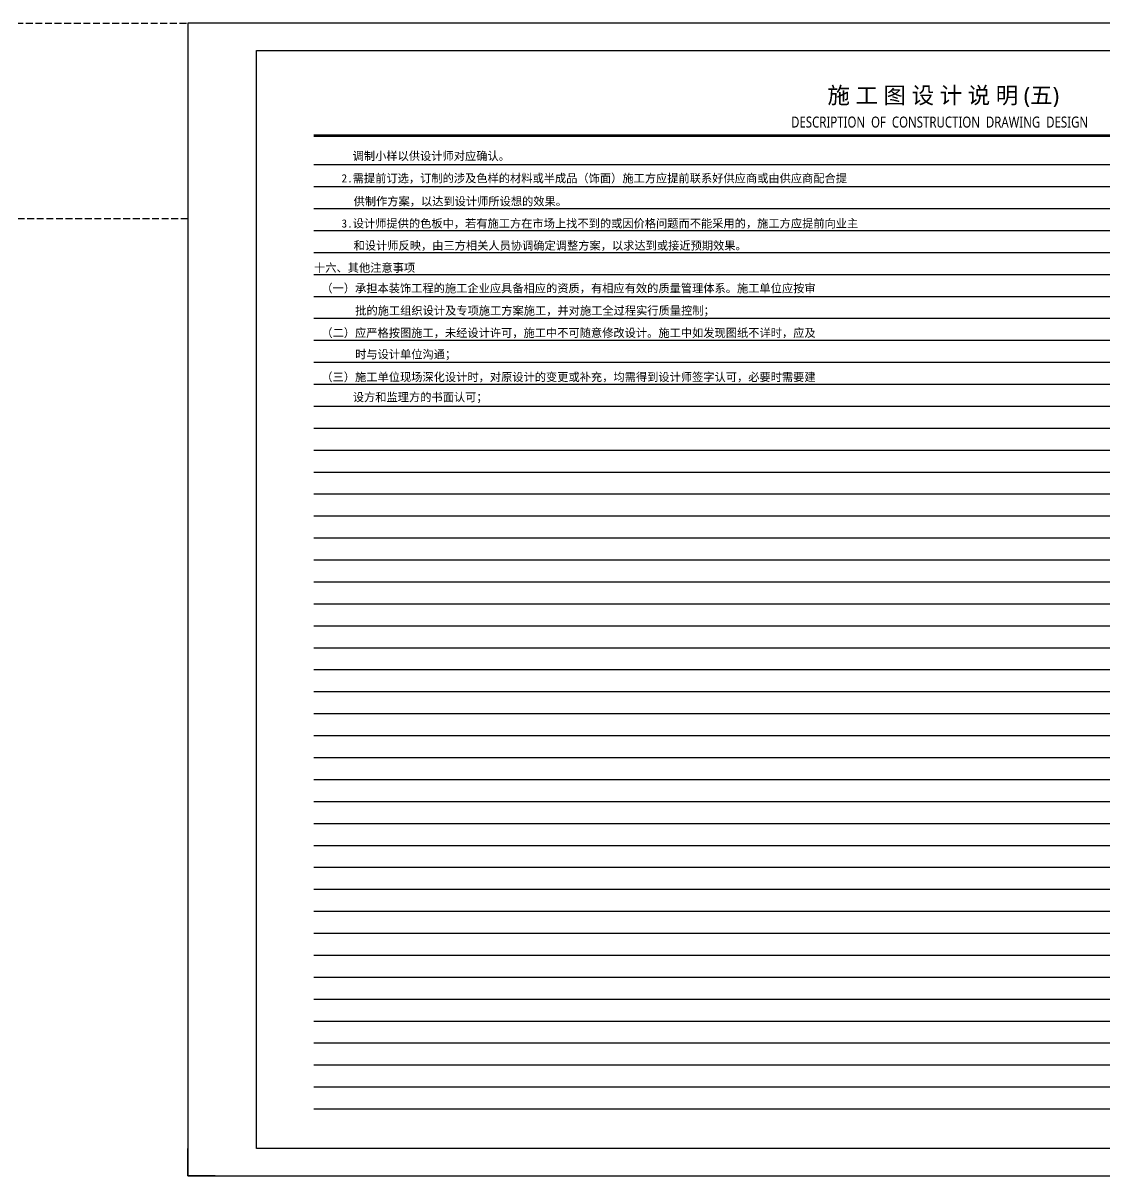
# Paper-space layout '布局' of a CAD drawing. Header units: millimetres. Extents: x -7887 to 894, y 542 to 1297.
# Drawn here: x -3902.6 to -3508.5, y 542.3 to 962.3 of the extents above; entities that cross this region are included whole.
import ezdxf
from ezdxf.enums import TextEntityAlignment as Align

# ---------------------------------------------------------------- set-up
doc = ezdxf.new("R2010")
doc.units = ezdxf.units.MM
doc.header["$LTSCALE"] = 10
doc.linetypes.add('DASH', pattern=[0.35, 0.25, -0.1])
for name, color, linetype in [('008-顶面文字标注', 3, 'Continuous'), ('BJ-材料文字索引', 136, 'DASH'), ('ID_Anno_Dims', 3, 'Continuous'), ('ID_Elev_Pen 8', 8, 'Continuous'), ('NW-01-尺寸标注', 252, 'Continuous'), ('T-TTLB-1', 1, 'Continuous')]:
    doc.layers.add(name, color=color, linetype=linetype)
doc.layers.add('TXT【文字】', color=42, linetype='Continuous', lineweight=0)
doc.styles.add('!PYH.V2008_note', font='')
doc.styles.add('黑体', font='', dxfattribs={"width": 0.8, "height": 3})
doc.styles.get('!PYH.V2008_note').set_extended_font_data('SimSun')
doc.styles.get('黑体').set_extended_font_data('Microsoft YaHei')

# ---------------------------------------------------------------- blocks, each defined once
blk = doc.blocks.new('wenzige')
at = {"layer": 'Defpoints', "color": 250}
for points in [[(230483.26, 27936.72), (230940.44, 27936.72)], [(230483.26, 27928.72), (230940.44, 27928.72)], [(230483.26, 27920.72), (230940.44, 27920.72)], [(230483.26, 27912.72), (230940.44, 27912.72)], [(230483.26, 27904.72), (230940.44, 27904.72)], [(230483.26, 27896.72), (230940.44, 27896.72)], [(230483.26, 27888.72), (230940.44, 27888.72)], [(230483.26, 27880.72), (230940.44, 27880.72)], [(230483.26, 27872.72), (230940.44, 27872.72)], [(230483.26, 27864.72), (230940.44, 27864.72)], [(230483.26, 27856.72), (230940.44, 27856.72)], [(230483.26, 27848.72), (230940.44, 27848.72)], [(230483.26, 27840.72), (230940.44, 27840.72)], [(230483.26, 27832.72), (230940.44, 27832.72)], [(230483.26, 27824.72), (230940.44, 27824.72)], [(230483.26, 27816.72), (230940.44, 27816.72)], [(230483.26, 27808.72), (230940.44, 27808.72)], [(230483.26, 27800.72), (230940.44, 27800.72)], [(230483.26, 27792.72), (230940.44, 27792.72)], [(230483.26, 27784.72), (230940.44, 27784.72)], [(230483.26, 27776.72), (230940.44, 27776.72)], [(230483.26, 27768.72), (230940.44, 27768.72)], [(230483.26, 27760.72), (230940.44, 27760.72)], [(230483.26, 27752.72), (230940.44, 27752.72)], [(230483.26, 27744.72), (230940.44, 27744.72)], [(230483.26, 27736.72), (230940.44, 27736.72)], [(230483.26, 27728.72), (230940.44, 27728.72)], [(230483.26, 27720.72), (230940.44, 27720.72)], [(230483.26, 27712.72), (230940.44, 27712.72)], [(230483.26, 27704.72), (230940.44, 27704.72)], [(230483.26, 27696.72), (230940.44, 27696.72)], [(230483.26, 27688.72), (230940.44, 27688.72)], [(230483.26, 27680.72), (230940.44, 27680.72)], [(230483.26, 27672.72), (230940.44, 27672.72)], [(230483.26, 27664.72), (230940.44, 27664.72)], [(230483.26, 27656.72), (230940.44, 27656.72)], [(230483.26, 27648.72), (230940.44, 27648.72)], [(230483.26, 27640.72), (230940.44, 27640.72)], [(230483.26, 27632.72), (230940.44, 27632.72)], [(230483.26, 27624.72), (230940.44, 27624.72)], [(230483.26, 27616.72), (230940.44, 27616.72)], [(230483.26, 27608.72), (230940.44, 27608.72)], [(230483.26, 27600.72), (230940.44, 27600.72)], [(230483.26, 27592.72), (230940.44, 27592.72)]]:
    blk.add_lwpolyline(points, dxfattribs=at)
blk = doc.blocks.new('11111')
at = {"layer": 'ID_Anno_Dims', "color": 8}
blk.add_lwpolyline([(3197.32, 5729.96), (3187.32, 5729.96), (3187.32, 5739.96)], dxfattribs=at)
at = {"layer": 'T-TTLB-1'}
blk.add_lwpolyline([(3212.32, 6139.96), (3711.32, 6139.96), (3711.32, 5739.96), (3212.32, 5739.96)], close=True, dxfattribs=at)

psp = doc.layouts.new('布局')

# ---------------------------------------------------------------- linework, layer by layer
at = {"layer": '008-顶面文字标注', "color": 8}
psp.add_lwpolyline([(-3842.605, 542.276), (-3248.605, 542.276), (-3248.605, 962.276), (-3842.605, 962.276)], close=True, dxfattribs=at)
at = {"layer": 'BJ-材料文字索引'}
psp.add_lwpolyline([(-3922.605, 962.276), (-3842.605, 962.276), (-3842.605, 890.965), (-3922.605, 890.965)], close=True, dxfattribs=at)
at = {"layer": 'ID_Elev_Pen 8', "color": 147, "linetype": 'Continuous', "const_width": 1}
psp.add_lwpolyline([(-3796.696, 921.216), (-3339.515, 921.216)], dxfattribs=at)

# ---------------------------------------------------------------- block references
at = {"layer": 'Defpoints'}
psp.add_blockref('wenzige', (-234279.952, -27026.005), dxfattribs=at)
at = {"layer": 'NW-01-尺寸标注', "linetype": 'ByBlock'}
psp.add_blockref('11111', (-7029.926, -5187.687), dxfattribs=at)

# ---------------------------------------------------------------- texts
at = {"color": 77, "style": '!PYH.V2008_note'}
for s, p in [('调制小样以供设计师对应确认。', (-3782.55, 912.334, 124.965)), ('2.需提前订选，订制的涉及色样的材料或半成品（饰面）施工方应提前联系好供应商或由供应商配合提', (-3786.599, 904.224, 124.965)), ('供制作方案，以达到设计师所设想的效果。', (-3782.21, 895.82, 124.965)), ('3.设计师提供的色板中，若有施工方在市场上找不到的或因价格问题而不能采用的，施工方应提前向业主', (-3786.599, 887.763, 124.965)), ('和设计师反映，由三方相关人员协调确定调整方案，以求达到或接近预期效果。', (-3782.21, 879.701, 124.965)), ('十六、其他注意事项', (-3796.617, 871.615, 124.965)), ('（一）承担本装饰工程的施工企业应具备相应的资质，有相应有效的质量管理体系。施工单位应按审', (-3793.95, 864.143, 124.965)), ('   批的施工组织设计及专项施工方案施工，并对施工全过程实行质量控制；', (-3787.719, 856.023, 124.965)), ('（二）应严格按图施工，未经设计许可，施工中不可随意修改设计。施工中如发现图纸不详时，应及', (-3793.95, 847.904, 124.965)), ('   时与设计单位沟通；', (-3787.773, 840.094, 124.965)), ('（三）施工单位现场深化设计时，对原设计的变更或补充，均需得到设计师签字认可，必要时需要建', (-3793.95, 831.805, 124.965)), ('   设方和监理方的书面认可；', (-3788.617, 824.478, 124.965))]:
    psp.add_text(s, height=3, dxfattribs=at).set_placement(p)
at = {"layer": 'TXT【文字】', "style": '黑体'}
psp.add_text('施 工 图 设 计 说 明 (五)', height=6, dxfattribs=at).set_placement((-3567.403, 935.741), align=Align.MIDDLE)
at = {"layer": 'TXT【文字】', "style": '黑体', "width": 0.8}
psp.add_text('DESCRIPTION  OF  CONSTRUCTION  DRAWING  DESIGN', height=4, dxfattribs=at).set_placement((-3568.751, 926.206), align=Align.MIDDLE_CENTER)

doc.saveas('drawing.dxf')
